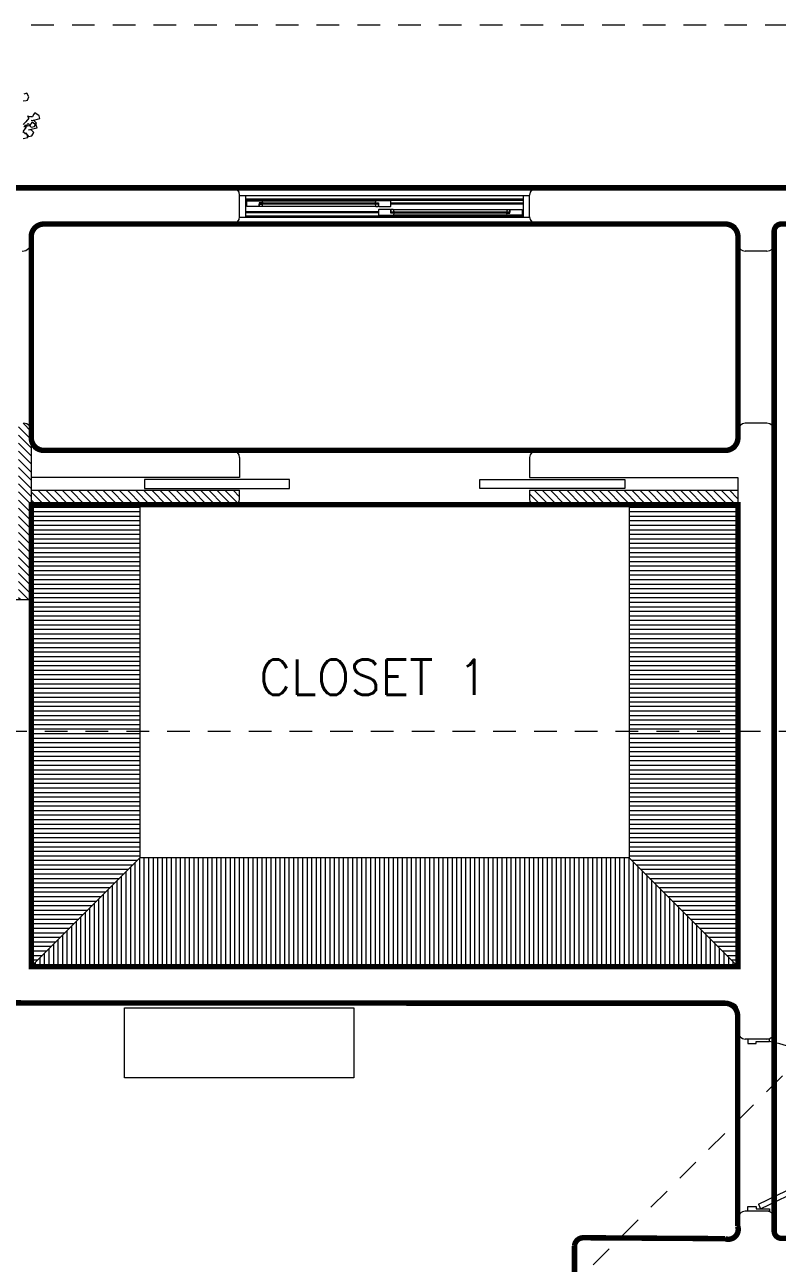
# Model space of a CAD drawing. Header units: metres. Extents: x 113 to 2416, y -346 to 476.
# Drawn here: x 219.98 to 224.13, y -203.99 to -197.15 of the extents above; entities that cross this region are included whole.
import ezdxf

# ---------------------------------------------------------------- set-up
doc = ezdxf.new("R2010")
doc.units = ezdxf.units.M
doc.linetypes.add('0', pattern=[0])
doc.linetypes.add('HIDDEN2', pattern=[0.1875, 0.125, -0.0625])
doc.layers.get('0').update_dxf_attribs({"color": 250, "linetype": '0', "lineweight": 20})
for name, color, linetype, lineweight in [('A-DOOR', 35, 'Continuous', 5), ('A-WALL', 250, 'Continuous', 20), ('ARBOLES', 86, 'Continuous', 0), ('baños', 140, 'Continuous', 0), ('closets', 253, 'Continuous', 0), ('cristales', 131, 'Continuous', 0), ('MOBILIARIOS', 252, 'Continuous', 0), ('piso', 253, 'Continuous', 0), ('PLF 01', 252, 'Continuous', 9), ('textos', 7, 'Continuous', 0)]:
    doc.layers.add(name, color=color, linetype=linetype, lineweight=lineweight)
doc.layers.add('REVESTIMIENTO EXTERIOR', color=7, linetype='Continuous', lineweight=5, true_color=0xffdebd)
doc.layers.add('Techos 1', color=7, linetype='HIDDEN2', lineweight=9, true_color=0x42391a)
doc.styles.get("Standard").update_dxf_attribs({"font": 'arial.ttf', "height": 0.1875})

# ---------------------------------------------------------------- blocks, each defined once
blk = doc.blocks.new('TREES')
at = {"layer": 'ARBOLES', "color": 252, "true_color": 0x8da178}
for p, q in [((0.1433, 0.0283), (0.1492, 0.0295)), ((0.1493, 0.043), (0.1434, 0.0406)), ((0.1492, 0.0295), (0.1518, 0.0305)), ((0.1534, 0.0367), (0.1493, 0.043)), ((0.1518, 0.0305), (0.1534, 0.0367)), ((0.1546, 0.0006), (0.1569, -0.0033)), ((0.1599, -0.0004), (0.1546, 0.0006)), ((0.1638, 0.0002), (0.1599, -0.0004)), ((0.1654, 0.0046), (0.1638, 0.0002)), ((0.1675, 0.0078), (0.1654, 0.0046)), ((0.1759, 0.0027), (0.1675, 0.0078)), ((0.1779, -0.002), (0.1759, 0.0027)), ((0.1524, -0.0106), (0.1476, -0.0159)), ((0.1534, -0.0211), (0.1489, -0.0285)), ((0.1491, -0.0194), (0.1539, -0.0192)), ((0.1511, -0.0173), (0.1534, -0.0211)), ((0.1564, -0.0182), (0.1511, -0.0173)), ((0.1569, -0.0033), (0.1524, -0.0106)), ((0.1539, -0.0192), (0.1555, -0.0148)), ((0.1555, -0.0148), (0.157, -0.0133)), ((0.1603, -0.0177), (0.1564, -0.0182)), ((0.157, -0.0133), (0.1609, -0.0178)), ((0.1585, -0.025), (0.1659, -0.0227)), ((0.1619, -0.0133), (0.1603, -0.0177)), ((0.1609, -0.0178), (0.1631, -0.0195)), ((0.164, -0.01), (0.1619, -0.0133)), ((0.162, -0.0072), (0.1694, -0.0049)), ((0.1676, -0.0072), (0.162, -0.0072)), ((0.1631, -0.0195), (0.1693, -0.0178)), ((0.1724, -0.0151), (0.164, -0.01)), ((0.1659, -0.0227), (0.1744, -0.0198)), ((0.1727, -0.0111), (0.1676, -0.0072)), ((0.1693, -0.0178), (0.1727, -0.0111)), ((0.1694, -0.0049), (0.1779, -0.002)), ((0.1744, -0.0198), (0.1724, -0.0151)), ((0.1567, -0.0348), (0.1483, -0.0297)), ((0.1501, -0.0424), (0.1587, -0.0396)), ((0.152, -0.0326), (0.1535, -0.0312)), ((0.1535, -0.0312), (0.1574, -0.0356)), ((0.1587, -0.0396), (0.1567, -0.0348)), ((0.1574, -0.0356), (0.1596, -0.0374)), ((0.1641, -0.0251), (0.1585, -0.025)), ((0.1596, -0.0374), (0.1658, -0.0357)), ((0.1692, -0.0289), (0.1641, -0.0251)), ((0.1658, -0.0357), (0.1692, -0.0289))]:
    blk.add_line(p, q, dxfattribs=at)
blk = doc.blocks.new('puerta 1.00')
at = {"layer": 'A-DOOR'}
for p, q in [((-0.15, -0.0125), (-0.9369, -0.3949)), ((-0.1376, -0.038), (-0.9245, -0.4204)), ((-0.1376, -0.038), (-0.15, -0.0125)), ((-0.9369, -0.3949), (-0.9245, -0.4204)), ((-0.8946, -0.3743), (-0.8996, -0.3641)), ((-0.8777, -0.3661), (-0.8826, -0.3559)), ((-0.8822, -0.3998), (-0.8772, -0.4101)), ((-0.8653, -0.3916), (-0.8603, -0.4018))]:
    blk.add_line(p, q, dxfattribs=at)
for points in [[(-0.08, 0), (-0.08, -0.025), (-0.125, -0.025), (-0.125, -0.0125), (-0.2, -0.0125), (-0.2, 0), (-0.08, 0)], [(-0.08, -0.95), (-0.08, -0.925), (-0.125, -0.925), (-0.125, -0.9375), (-0.2, -0.9375), (-0.2, -0.95), (-0.08, -0.95)]]:
    blk.add_lwpolyline(points, dxfattribs=at)
blk.add_arc((0.0366, 0.1602), 1.1229, 211.13358, 257.83427, dxfattribs=at)
for points in [[(-0.8982, -0.3642), (-0.9033, -0.3642), (-0.912, -0.3591), (-0.917, -0.3504), (-0.917, -0.3403), (-0.912, -0.3316), (-0.9033, -0.3265), (-0.8932, -0.3265), (-0.8844, -0.3316), (-0.8794, -0.3403), (-0.8794, -0.3504), (-0.8844, -0.3591), (-0.8932, -0.3642), (-0.8982, -0.3642)], [(-0.8617, -0.4394), (-0.8667, -0.4394), (-0.8754, -0.4344), (-0.8805, -0.4256), (-0.8805, -0.4156), (-0.8754, -0.4068), (-0.8667, -0.4018), (-0.8566, -0.4018), (-0.8479, -0.4068), (-0.8428, -0.4156), (-0.8428, -0.4257), (-0.8479, -0.4344), (-0.8566, -0.4394), (-0.8617, -0.4394)]]:
    blk.add_open_spline(points, degree=2, dxfattribs=at)
blk = doc.blocks.new('PL BASE 2N NASAS 09')
at = {"layer": 'closets'}
h = blk.add_hatch(dxfattribs=at)
h.set_pattern_fill('LINE', color=256, scale=0.2)
h.set_pattern_definition([(0, (-797.039285, 240.410376), (0, 0.025), [])])
h.paths.add_polyline_path([(173.9475, -6.9617), (173.3475, -6.9617), (173.3475, -8.2117), (173.9475, -8.2117)])
h.paths.add_polyline_path([(173.9475, -8.2117), (173.3475, -8.2117), (173.3475, -8.9117), (173.9475, -9.5117), (173.9475, -9.4417)])
h.paths.add_polyline_path([(170.6475, -8.2117), (170.0475, -8.2117), (170.0475, -9.5117), (170.6475, -8.9117)])
h.paths.add_polyline_path([(170.6475, -6.9617), (170.0475, -6.9617), (170.0475, -8.2117), (170.6475, -8.2117)])
h = blk.add_hatch(dxfattribs=at)
h.set_pattern_fill('LINE', color=256, scale=0.2, angle=90)
h.set_pattern_definition([(90, (-796.989285, 240.460376), (-0.025, 2e-18), [])])
h.paths.add_polyline_path([(173.3475, -8.9117), (170.6475, -8.9117), (170.0475, -9.5117), (173.8705, -9.5114), (173.9475, -9.5117)])
at = {"layer": 'PLF 01'}
h = blk.add_hatch(dxfattribs=at)
h.set_pattern_fill('LINE', color=256, scale=0.01, angle=-45)
h.set_pattern_definition([(315, (0, 0.05), (0.0224506403, 0.0224506403), [])])
edge = h.paths.add_edge_path()
edge.add_line((169.8475, -7.4867), (169.9175, -7.4867))
edge.add_line((169.9175, -7.4867), (169.9175, -6.5117))
edge.add_line((169.9175, -6.5117), (169.8875, -6.5117))
edge.add_arc((169.8875, -6.5517), 0.04, 90, 180)
edge.add_line((169.8475, -6.5517), (169.8475, -7.4867))
edge = h.paths.add_edge_path()
edge.add_arc((170.0075, -6.5517), 0.04, 360, 450)
edge.add_line((170.0075, -6.5117), (169.9775, -6.5117))
edge.add_line((169.9775, -6.5117), (169.9775, -7.4867))
edge.add_line((169.9775, -7.4867), (170.0475, -7.4867))
edge.add_line((170.0475, -7.4867), (170.0475, -6.5517))
h = blk.add_hatch(dxfattribs=at)
h.set_pattern_fill('LINE', color=256, scale=0.01, angle=-45)
h.set_pattern_definition([(315, (-49.91428, -62.667007), (0.0224506403, 0.0224506403), [])])
edge = h.paths.add_edge_path()
edge.add_arc((171.1675, -6.9317), 0.03, 270, 360)
edge.add_line((171.1975, -6.9317), (171.1975, -6.8817))
edge.add_line((171.1975, -6.8817), (170.0475, -6.8817))
edge.add_line((170.0475, -6.8817), (170.0475, -6.9617))
edge.add_line((170.0475, -6.9617), (171.1675, -6.9617))
edge = h.paths.add_edge_path()
edge.add_line((173.9475, -6.9617), (173.9475, -6.8817))
edge.add_line((173.9475, -6.8817), (172.7975, -6.8817))
edge.add_line((172.7975, -6.8817), (172.7975, -6.9317))
edge.add_arc((172.8276, -6.9317), 0.03, 180.04275, 269.95725)
edge.add_line((172.8275, -6.9617), (173.9475, -6.9617))
at = {"layer": 'A-DOOR'}
for p, q in [((171.1475, -5.2117), (172.8375, -5.2117)), ((171.1975, -5.2535), (172.7975, -5.2535)), ((171.2315, -5.3735), (171.2315, -5.2535)), ((172.7635, -5.3735), (172.7635, -5.2535)), ((171.2315, -5.2735), (172.7635, -5.2735)), ((171.2375, -5.286), (171.239, -5.2845)), ((171.2375, -5.313), (171.2375, -5.286)), ((171.239, -5.3145), (171.2375, -5.313)), ((171.239, -5.2845), (171.3197, -5.2845)), ((171.304, -5.3145), (171.239, -5.3145)), ((171.3055, -5.313), (171.304, -5.3145)), ((171.323, -5.2955), (171.3055, -5.2955)), ((171.3055, -5.2955), (171.3055, -5.313)), ((171.3055, -5.2985), (171.3105, -5.2985)), ((171.3055, -5.2985), (171.3105, -5.2985)), ((171.3105, -5.2965), (171.3165, -5.3005)), ((171.3105, -5.3005), (171.3165, -5.2965)), ((171.9503, -5.3155), (171.3188, -5.3155)), ((171.3197, -5.2845), (171.3215, -5.286)), ((171.3197, -5.2845), (171.9494, -5.2845)), ((171.3215, -5.286), (171.3235, -5.294)), ((171.3235, -5.295), (171.323, -5.2955)), ((171.3235, -5.294), (171.3235, -5.295)), ((171.9476, -5.286), (171.9455, -5.294)), ((171.9455, -5.294), (171.9455, -5.295)), ((171.9455, -5.295), (171.946, -5.2955)), ((171.946, -5.2955), (171.9635, -5.2955)), ((171.9494, -5.2845), (171.9476, -5.286)), ((172.03, -5.2845), (171.9494, -5.2845)), ((171.9585, -5.2965), (171.9525, -5.3005)), ((171.9585, -5.3005), (171.9525, -5.2965)), ((171.9635, -5.2985), (171.9585, -5.2985)), ((171.9635, -5.2985), (171.9585, -5.2985)), ((171.9635, -5.2955), (171.9635, -5.313)), ((171.9635, -5.313), (171.965, -5.3145)), ((171.965, -5.3325), (171.9635, -5.334)), ((171.965, -5.3145), (172.03, -5.3145)), ((172.03, -5.3325), (171.965, -5.3325)), ((172.0315, -5.286), (172.03, -5.2845)), ((172.0315, -5.313), (172.03, -5.3145)), ((172.0315, -5.334), (172.03, -5.3325)), ((172.0315, -5.313), (172.0315, -5.286)), ((172.0448, -5.3315), (172.6763, -5.3315)), ((172.6895, -5.334), (172.691, -5.3325)), ((172.691, -5.3325), (172.756, -5.3325)), ((172.756, -5.3325), (172.7575, -5.334)), ((171.1975, -5.3735), (172.7975, -5.3735)), ((171.9635, -5.334), (171.9635, -5.361)), ((171.9635, -5.361), (171.965, -5.3625)), ((171.965, -5.3625), (172.0457, -5.3625)), ((172.0315, -5.3515), (172.0315, -5.334)), ((172.0315, -5.3485), (172.0365, -5.3485)), ((172.0315, -5.3485), (172.0365, -5.3485)), ((172.049, -5.3515), (172.0315, -5.3515)), ((172.0365, -5.3505), (172.0425, -5.3465)), ((172.0365, -5.3465), (172.0425, -5.3505)), ((172.0457, -5.3625), (172.0475, -5.361)), ((172.6754, -5.3625), (172.0457, -5.3625)), ((172.0475, -5.361), (172.0495, -5.353)), ((172.0495, -5.352), (172.049, -5.3515)), ((172.0495, -5.353), (172.0495, -5.352)), ((172.6715, -5.352), (172.672, -5.3515)), ((172.6715, -5.353), (172.6715, -5.352)), ((172.6736, -5.361), (172.6715, -5.353)), ((172.672, -5.3515), (172.6895, -5.3515)), ((172.6754, -5.3625), (172.6736, -5.361)), ((172.756, -5.3625), (172.6754, -5.3625)), ((172.6845, -5.3505), (172.6785, -5.3465)), ((172.6845, -5.3465), (172.6785, -5.3505)), ((172.6895, -5.3485), (172.6845, -5.3485)), ((172.6895, -5.3485), (172.6845, -5.3485)), ((172.6895, -5.3515), (172.6895, -5.334)), ((172.7575, -5.361), (172.756, -5.3625)), ((172.7575, -5.334), (172.7575, -5.361)), ((171.1575, -5.4117), (172.8375, -5.4117))]:
    blk.add_line(p, q, dxfattribs=at)
at = {"layer": 'A-DOOR', "color": 8}
for p, q in [((171.2315, -5.2795), (172.7635, -5.2795)), ((172.7635, -5.2965), (172.0315, -5.2965)), ((172.7635, -5.3025), (172.0315, -5.3025)), ((171.9635, -5.3445), (171.2315, -5.3445)), ((171.9635, -5.3505), (171.2315, -5.3505)), ((171.2315, -5.3675), (172.7635, -5.3675))]:
    blk.add_line(p, q, dxfattribs=at)
at = {"layer": 'A-DOOR'}
for points in [[(171.3055, -5.2985), (171.3105, -5.2985), (171.3105, -5.2985), (171.3055, -5.2985)], [(171.3105, -5.2965), (171.3165, -5.2965), (171.3165, -5.3005), (171.3105, -5.3005)], [(171.3105, -5.2965), (171.9585, -5.2965), (171.9585, -5.3005), (171.3105, -5.3005)], [(171.323, -5.2955), (171.311, -5.2955), (171.311, -5.2965), (171.323, -5.2965)], [(171.323, -5.3005), (171.311, -5.3005), (171.311, -5.3015), (171.323, -5.3015)], [(171.3165, -5.2965), (171.3215, -5.2965), (171.3215, -5.3005), (171.3165, -5.3005)], [(171.946, -5.2955), (171.958, -5.2955), (171.958, -5.2965), (171.946, -5.2965)], [(171.946, -5.3005), (171.958, -5.3005), (171.958, -5.3015), (171.946, -5.3015)], [(171.9525, -5.2965), (171.9475, -5.2965), (171.9475, -5.3005), (171.9525, -5.3005)], [(171.9585, -5.2965), (171.9525, -5.2965), (171.9525, -5.3005), (171.9585, -5.3005)], [(171.9635, -5.2985), (171.9585, -5.2985), (171.9585, -5.2985), (171.9635, -5.2985)], [(172.0315, -5.3485), (172.0365, -5.3485), (172.0365, -5.3485), (172.0315, -5.3485)], [(172.6845, -5.3505), (172.0365, -5.3505), (172.0365, -5.3465), (172.6845, -5.3465)], [(172.0365, -5.3505), (172.0425, -5.3505), (172.0425, -5.3465), (172.0365, -5.3465)], [(172.049, -5.3465), (172.037, -5.3465), (172.037, -5.3455), (172.049, -5.3455)], [(172.049, -5.3515), (172.037, -5.3515), (172.037, -5.3505), (172.049, -5.3505)], [(172.0425, -5.3505), (172.0475, -5.3505), (172.0475, -5.3465), (172.0425, -5.3465)], [(172.672, -5.3465), (172.684, -5.3465), (172.684, -5.3455), (172.672, -5.3455)], [(172.672, -5.3515), (172.684, -5.3515), (172.684, -5.3505), (172.672, -5.3505)], [(172.6785, -5.3505), (172.6735, -5.3505), (172.6735, -5.3465), (172.6785, -5.3465)], [(172.6845, -5.3505), (172.6785, -5.3505), (172.6785, -5.3465), (172.6845, -5.3465)], [(172.6895, -5.3485), (172.6845, -5.3485), (172.6845, -5.3485), (172.6895, -5.3485)], [(171.472, -6.8217), (170.672, -6.8217), (170.672, -6.8717), (171.472, -6.8717)], [(172.5231, -6.8217), (173.3231, -6.8217), (173.3231, -6.8717), (172.5231, -6.8717)]]:
    blk.add_lwpolyline(points, close=True, dxfattribs=at)
for points in [[(171.3077, -5.314, 0.341999), (171.3058, -5.3125), (171.3055, -5.3122), (171.3055, -5.3025), (171.3065, -5.3015), (171.3235, -5.3015), (171.3235, -5.302), (171.3202, -5.3144, -0.339454), (171.3188, -5.3155), (171.3096, -5.3155, -0.341999)], [(171.9614, -5.314, -0.341999), (171.9633, -5.3125), (171.9635, -5.3122), (171.9635, -5.3025), (171.9625, -5.3015), (171.9455, -5.3015), (171.9455, -5.302), (171.9489, -5.3144, 0.339454), (171.9503, -5.3155), (171.9595, -5.3155, 0.341999)], [(172.0337, -5.333, -0.341999), (172.0318, -5.3345), (172.0315, -5.3348), (172.0315, -5.3445), (172.0325, -5.3455), (172.0495, -5.3455), (172.0495, -5.345), (172.0462, -5.3326, 0.339454), (172.0448, -5.3315), (172.0356, -5.3315, 0.341999)], [(172.6874, -5.333, 0.341999), (172.6893, -5.3345), (172.6895, -5.3348), (172.6895, -5.3445), (172.6885, -5.3455), (172.6715, -5.3455), (172.6715, -5.345), (172.6749, -5.3326, -0.339454), (172.6763, -5.3315), (172.6855, -5.3315, -0.341999)]]:
    blk.add_lwpolyline(points, format="xyb", close=True, dxfattribs=at)
at = {"layer": 'A-DOOR', "color": 7}
for points in [[(171.3105, -5.3005), (171.9585, -5.3005), (171.9585, -5.2965), (171.3105, -5.2965)], [(172.6845, -5.3465), (172.0365, -5.3465), (172.0365, -5.3505), (172.6845, -5.3505)]]:
    blk.add_lwpolyline(points, close=True, dxfattribs=at)
at = {"layer": 'A-WALL'}
for p, q in [((169.0876, -5.2117), (171.1575, -5.2117)), ((171.1975, -5.3717), (171.1975, -5.2517)), ((172.7975, -5.3717), (172.7975, -5.2517)), ((172.8375, -5.2117), (175.1325, -5.2117)), ((170.1175, -5.4117), (171.1575, -5.4117)), ((172.8375, -5.4117), (173.9075, -5.4117)), ((173.9475, -5.4517), (173.9475, -5.5217)), ((174.1475, -5.5217), (174.1475, -5.4517)), ((170.0475, -5.4817), (170.0475, -5.5117)), ((174.1075, -5.5617), (173.9875, -5.5617)), ((170.0475, -6.5517), (170.0475, -6.6217)), ((170.0475, -6.5617), (170.0475, -6.5917)), ((173.9475, -6.5517), (173.9475, -6.6217)), ((174.1075, -6.5117), (173.9875, -6.5117)), ((174.1475, -6.5517), (174.1475, -9.8718)), ((170.0475, -6.5961), (170.0475, -9.5117)), ((170.0875, -6.6617), (171.1575, -6.6617)), ((172.8375, -6.6617), (173.9075, -6.6617)), ((171.1975, -6.7017), (171.1975, -6.8117)), ((172.7975, -6.7017), (172.7975, -6.8117)), ((171.1975, -6.8117), (170.0475, -6.8117)), ((172.7975, -6.8117), (173.9475, -6.8117)), ((173.9475, -6.8117), (173.9475, -9.5117)), ((170.0475, -6.8817), (171.1975, -6.8817)), ((171.1975, -6.9317), (171.1975, -6.8817)), ((172.7975, -6.8817), (173.9475, -6.8817)), ((172.7975, -6.8817), (172.7975, -6.9317)), ((170.0475, -6.9617), (171.1675, -6.9617)), ((172.8275, -6.9617), (173.9475, -6.9617)), ((170.0475, -7.4867), (169.8475, -7.4867)), ((173.9475, -9.5117), (170.0475, -9.5117)), ((173.9075, -9.7117), (169.8475, -9.7117)), ((173.9475, -9.7517), (173.9475, -9.8718)), ((174.1075, -9.9118), (173.9875, -9.9118)), ((174.1075, -10.8618), (173.9875, -10.8618)), ((173.9475, -10.9018), (173.9475, -10.9717)), ((174.1475, -10.9018), (174.1475, -10.9717)), ((173.0473, -11.9718), (173.0473, -11.0517)), ((173.0873, -11.0117), (173.9075, -11.0117))]:
    blk.add_line(p, q, dxfattribs=at)
for centre, radius, start, end in [((171.1575, -5.2517), 0.04, 360, 89.99977), ((172.8375, -5.2517), 0.04, 90, 180), ((171.1575, -5.3717), 0.04, 270, 360), ((172.8375, -5.3717), 0.04, 180, 270), ((170.1175, -5.4817), 0.07, 90, 180), ((173.9075, -5.4517), 0.04, 360, 90), ((174.1875, -5.4517), 0.04, 90, 180), ((169.9975, -5.5117), 0.05, 270, 0), ((173.9875, -5.5217), 0.04, 180, 270), ((174.1075, -5.5217), 0.04, 270, 360), ((170.0075, -6.5517), 0.04, 360, 90), ((173.9875, -6.5517), 0.04, 90, 180), ((174.1075, -6.5517), 0.04, 0, 90), ((170.0875, -6.6217), 0.04, 180, 270), ((173.9075, -6.6217), 0.04, 270, 0), ((171.1575, -6.7017), 0.04, 0, 90), ((172.8375, -6.7017), 0.04, 90, 180), ((171.1675, -6.9317), 0.03, 270, 0), ((172.8275, -6.9317), 0.03, 180, 270), ((173.9075, -9.7517), 0.04, 0, 90), ((173.9875, -9.8718), 0.04, 180, 270), ((174.1075, -9.8718), 0.04, 270, 0), ((173.9875, -10.9018), 0.04, 90, 180), ((174.1075, -10.9018), 0.04, 0, 90), ((173.9075, -10.9717), 0.04, 270, 0), ((174.1875, -10.9717), 0.04, 180, 270), ((173.0873, -11.0517), 0.04, 90, 180)]:
    blk.add_arc(centre, radius, start, end, dxfattribs=at)
at = {"layer": 'closets'}
for p, q in [((170.6475, -6.9617), (170.6475, -8.9117)), ((173.3475, -6.9617), (173.3475, -8.9117)), ((170.6475, -8.9117), (170.0475, -9.5117)), ((173.3475, -8.9117), (170.6475, -8.9117)), ((173.3475, -8.9117), (173.9475, -9.5117))]:
    blk.add_line(p, q, dxfattribs=at)
at = {"layer": 'cristales', "const_width": 0.004}
for points in [[(171.3215, -5.2985), (171.9475, -5.2985)], [(172.6735, -5.3485), (172.0475, -5.3485)]]:
    blk.add_lwpolyline(points, dxfattribs=at)
at = {"layer": 'piso'}
blk.add_line((173.9475, -9.8718), (173.9475, -10.9018), dxfattribs=at)
at = {"layer": 'Techos 1'}
for p, q in [((157.4475, -4.3117), (185.4975, -4.3117)), ((161.3475, -8.2117), (176.0975, -8.2117)), ((172.1943, -12.1117), (176.0975, -8.2117))]:
    blk.add_line(p, q, dxfattribs=at)
at = {"layer": 'A-DOOR', "rotation": 180}
blk.add_blockref('puerta 1.00', (173.9225, -10.8618), dxfattribs=at)
at = {"layer": 'baños', "linetype": 'Continuous', "flags": 8}
for tag, p in [('MODELNUMBER', (167.1329, -5.6306, 0)), ('TRADENAME', (167.1329, -5.6307, 0)), ('PRODUCT', (167.1329, -5.6307, 0)), ('MATERIAL', (167.1329, -5.6307, 0)), ('MODELNUMBER', (168.3076, -5.6306, 0)), ('TRADENAME', (168.3076, -5.6307, 0)), ('PRODUCT', (168.3076, -5.6307, 0)), ('MATERIAL', (168.3076, -5.6307, 0))]:
    blk.add_attdef(tag, p, '', height=0.0000254, rotation=180.00008, dxfattribs=at)
at = {"layer": 'baños', "linetype": 'Continuous'}
for tag, p, rotation in [('MODELNUMBER', (169.2428, -19.7065), 180.00008), ('TRADENAME', (169.2428, -19.7064), 180.00008), ('MATERIAL', (169.243, -19.7063), 180.00008), ('PRODUCT', (169.243, -19.7064), 180.00008), ('MODELNUMBER', (169.9524, -19.7065), 179.99992), ('MATERIAL', (169.9524, -19.7063), 179.99992), ('TRADENAME', (169.9524, -19.7064), 179.99992), ('PRODUCT', (169.9524, -19.7064), 179.99992)]:
    blk.add_attdef(tag, p, '', height=0.0000254, rotation=rotation, dxfattribs=at)
at = {"layer": 'textos', "insert": (171.3058, -8.0119), "char_height": 0.195, "width": 3.404877, "attachment_point": 7}
blk.add_mtext('{\\Fromans|c0;CLOSET 1}', dxfattribs=at)
blk = doc.blocks.new('PL MUEBLES 2N NASAS 09')
at = {"layer": 'MOBILIARIOS'}
blk.add_lwpolyline([(220.4759, 52.9781), (221.7415, 52.9781), (221.7415, 52.5922), (220.4759, 52.5922)], close=True, dxfattribs=at)
blk.add_blockref('PL BASE 2N NASAS 09', (49.9143, 62.717))
at = {"layer": 'ARBOLES', "xscale": 2.935254890295517, "yscale": 2.935254890295517, "zscale": 2.935254890295517, "rotation": 354.6252016265699}
blk.add_blockref('TREES', (219.4901, 57.9422), dxfattribs=at)

msp = doc.modelspace()

# ---------------------------------------------------------------- linework, layer by layer
at = {"layer": 'REVESTIMIENTO EXTERIOR', "const_width": 0.03}
for points in [[(215.2624, -203.9726, -0.44184), (215.1918, -204.0519), (208.3518, -204.0519), (208.3118, -204.0119), (208.3118, -198.0919, -0.414214), (208.3518, -198.0519), (229.5218, -198.0519, -0.464369), (229.5618, -198.0919), (229.5618, -218.0119), (229.5218, -218.0519), (223.9518, -218.0519)], [(221.1418, -199.5019), (223.8418, -199.5019, 0.414214), (223.9118, -199.4319), (223.9118, -198.3219, 0.414214), (223.8418, -198.2519), (220.0818, -198.2519, 0.414214), (220.0118, -198.3219), (220.0118, -199.4319)], [(220.0118, -199.4319), (220.0118, -199.4319, 0.414214), (220.0818, -199.5019), (221.1418, -199.5019)], [(216.5518, -212.0518), (222.9401, -212.0537, 0.414214), (223.0101, -211.9837), (223.0101, -203.8937, -0.395172), (223.0588, -203.8486), (223.8401, -203.8537, 0.639364), (223.9101, -203.7837), (223.9101, -202.6237, 0.414214), (223.8401, -202.5537), (222.7901, -202.5537), (219.8115, -202.5519), (219.8118, -201.9919, 0.414214), (219.7718, -201.9519), (215.3018, -201.9537, 0.414094), (215.2618, -201.9937), (215.2618, -203.9819)]]:
    msp.add_lwpolyline(points, format="xyb", dxfattribs=at)
msp.add_lwpolyline([(229.3618, -198.2919, 0.414214), (229.3218, -198.2519), (224.1518, -198.2519, 0.414214), (224.1118, -198.2919), (224.1118, -203.8119, 0.414214), (224.1518, -203.8519), (229.3218, -203.8519, 0.414214), (229.3618, -203.8119)], format="xyb", close=True, dxfattribs=at)
msp.add_lwpolyline([(220.0118, -202.3519), (223.9118, -202.3519), (223.9118, -199.8019), (220.0118, -199.8019)], close=True, dxfattribs=at)

# ---------------------------------------------------------------- block references
at = {"layer": 'REVESTIMIENTO EXTERIOR', "color": 30, "true_color": 0xf8991e}
msp.add_blockref('PL MUEBLES 2N NASAS 09', (0.05, -255.5571), dxfattribs=at)

doc.saveas('drawing.dxf')
